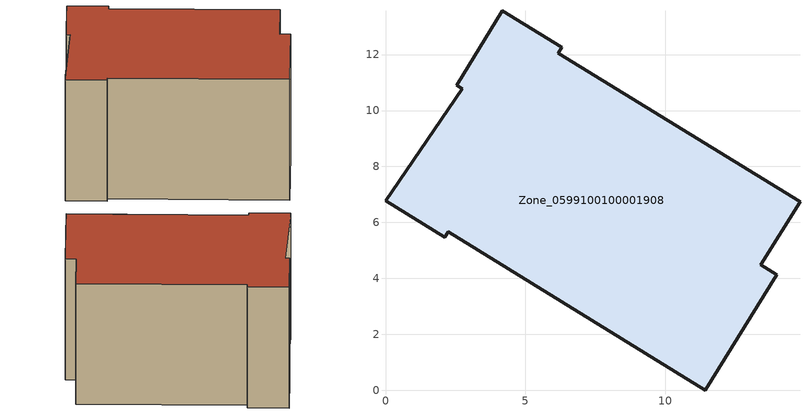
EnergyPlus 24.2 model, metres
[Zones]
Zone_0599100100001908
 floor ground (C_G): 4.18,13.56 6.3,12.26 6.17,12.05 14.82,6.74 13.42,4.49 13.99,4.13 11.44,0 2.24,5.66 2.13,5.46 0,6.77 0.24,7.12 2.75,10.78 2.54,10.9 z1.63
 wall outside (C_F): 6.3,12.26 4.18,13.56 2.54,10.9 2.75,10.78 0.24,7.12 0,6.77 2.13,5.46 2.24,5.66 11.44,0 13.99,4.13 13.42,4.49 14.82,6.74 6.17,12.05 6.3,12.26 z1.63:10.17
 roof outside (C_R): 2.75,10.78 0.24,7.12 0,6.77 2.13,5.46 2.24,5.66 11.44,0 13.99,4.13 13.42,4.49 14.82,6.74 6.17,12.05 6.3,12.26 4.18,13.56 2.54,10.9 z10.17
[BUILDING]
Pand.0599100100001908: North Axis=0; Terrain=City; Loads Convergence Tolerance Value=0.04; Temperature Convergence Tolerance Value=0.4; Solar Distribution=FullExterior; Maximum Number of Warmup Days=25; Minimum Number of Warmup Days=1
[Site:Location]
Rotterdam.The.Hague.AP_ZH_NLD Design_Conditions: Latitude=51.96; Longitude=4.45; Time Zone=1; Elevation=-4.5
[SITE:GROUNDTEMPERATURE:BUILDINGSURFACE]
18, 18, 18, 18, 18, 18, 18, 18, 18, 18, 18, 18
[MATERIAL] Thermal Absorptance=0.9; Solar Absorptance=0.7; Visible Absorptance=0.7
Name | Roughness | Thickness | Conductivity | Density | Specific Heat
G.TI.2006-2014 | MediumSmooth | 0.15 | 0.06 | 540 | 1210
F.TI.2006-2014 | Rough | 0.3 | 0.12 | 1920 | 840
R.TI.2006-2014 | MediumRough | 0.2 | 0.08 | 1500 | 1000
[CONSTRUCTION]
C_G: G.TI.2006-2014
C_F: F.TI.2006-2014
C_R: R.TI.2006-2014
[ZONE]
Zone_0599100100001908: Type=1; Multiplier=1; Ceiling Height=Autocalculate; Volume=Autocalculate; Floor Area=autocalculate; Part of Total Floor Area=Yes
[ZONEINFILTRATION:DESIGNFLOWRATE]
Infil_Zone_0599100100001908: Zone or ZoneList or Space or SpaceList=Zone_0599100100001908; Schedule=AlwaysOn; Design Flow Rate Calculation Method=Flow/Area; Flow Rate per Floor Area=0.0015; Constant Term Coefficient=1; Temperature Term Coefficient=0; Velocity Term Coefficient=0; Velocity Squared Term Coefficient=0
[HVACTEMPLATE:ZONE:IDEALLOADSAIRSYSTEM]
Zone_0599100100001908: Maximum Heating Supply Air Temperature=50; Minimum Cooling Supply Air Temperature=13; Maximum Heating Supply Air Humidity Ratio=0.0156; Minimum Cooling Supply Air Humidity Ratio=0.0077; Heating Limit=NoLimit; Cooling Limit=NoLimit; Dehumidification Control Type=ConstantSensibleHeatRatio; Cooling Sensible Heat Ratio=0.7; Dehumidification Setpoint=60; Humidification Control Type=None; Humidification Setpoint=30; Outdoor Air Method=None; Outdoor Air Flow Rate per Person=0.00944; Outdoor Air Flow Rate per Zone Floor Area=0; Outdoor Air Flow Rate per Zone=0; Demand Controlled Ventilation Type=None; Outdoor Air Economizer Type=NoEconomizer; Heat Recovery Type=None; Sensible Heat Recovery Effectiveness=0.7; Latent Heat Recovery Effectiveness=0.65
[ZONECONTROL:THERMOSTAT]
ThermostatControl_Zone_0599100100001908: Zone or ZoneList=Zone_0599100100001908; Control Type Schedule=DualSetpointControlType; Control 1=Thermostat_Zone_0599100100001908; Temperature Difference Between Cutout And Setpoint=0
[THERMOSTATSETPOINT:DUALSETPOINT]
Thermostat_Zone_0599100100001908: Heating Setpoint Temperature Schedule=HeatingSetpoint_Zone_0599100100001908; Cooling Setpoint Temperature Schedule=CoolingSetpoint_Zone_0599100100001908
[SCHEDULE:COMPACT]
HeatingSetpoint_Zone_0599100100001908: Through: 12/31, For: AllDays, Until: 24:00, 21
CoolingSetpoint_Zone_0599100100001908: Through: 12/31, For: AllDays, Until: 24:00, 24
DualSetpointControlType: Through: 12/31, For: AllDays, Until: 24:00, 4
AlwaysOn: Through: 12/31, For: AllDays, Until: 24:00, 1
